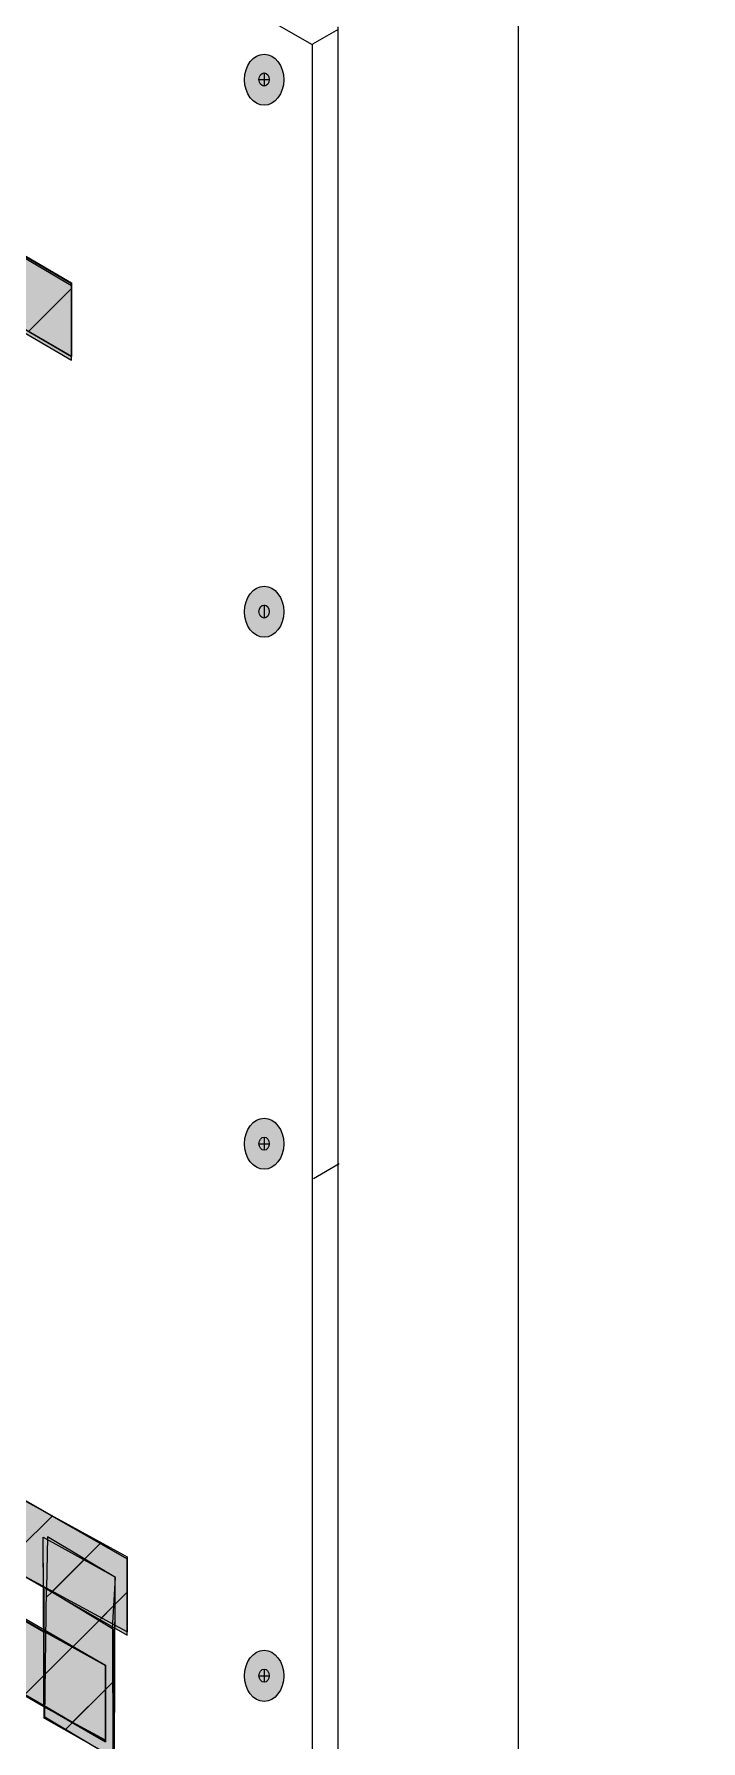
# Model space of a CAD drawing. Extents: x -1337 to 5791, y -3809 to 1769.
# Drawn here: x 3871.8 to 3996.5, y -2177.4 to -1857.8 of the extents above; entities that cross this region are included whole.
import ezdxf

# ---------------------------------------------------------------- set-up
doc = ezdxf.new("R2010")
doc.units = 0
doc.header["$MEASUREMENT"] = 0
for name, color, linetype, lineweight in [('.ATI-HATCH', 7, 'Continuous', 0), ('G-ANNO-TTLB', 7, 'Continuous', 0), ('Layer 12', 7, 'Continuous', 0), ('TYVEK', 7, 'Continuous', 0), ('WALL SCRATCH', 7, 'Continuous', 0)]:
    doc.layers.add(name, color=color, linetype=linetype, lineweight=lineweight)
pattern_1 = [(45, (0, 0), (-7.071067, 7.07107), [])]

# ---------------------------------------------------------------- blocks, each defined once
blk = doc.blocks.new('Block_607')
at = {"layer": 'TYVEK', "true_color": 0x003b71, "transparency": 33554687}
h = blk.add_hatch(color=156, dxfattribs=at)
h.dxf.hatch_style = 2
edge = h.paths.add_edge_path()
edge.add_ellipse((3914.8, -1866.31), major_axis=(0, 4.78), ratio=0.766948, start_angle=0, end_angle=360)
at = {"layer": 'TYVEK', "color": 18, "lineweight": 25, "true_color": 0x000000}
for p, q in [((3913.83, -1866.28), (3915.77, -1866.28)), ((3914.8, -1865.04), (3914.8, -1867.51))]:
    blk.add_line(p, q, dxfattribs=at)
for centre, major_axis, ratio in [((3914.8, -1866.31), (0, 4.78), 0.766948), ((3914.8, -1866.28), (0, 1.23), 0.788846)]:
    blk.add_ellipse(centre, major_axis=major_axis, ratio=ratio, dxfattribs=at)
blk = doc.blocks.new('Block_609')
at = {"layer": 'TYVEK', "true_color": 0x003b71, "transparency": 33554687}
h = blk.add_hatch(color=156, dxfattribs=at)
h.dxf.hatch_style = 2
edge = h.paths.add_edge_path()
edge.add_ellipse((3914.8, -2065.56), major_axis=(0, 4.78), ratio=0.766948, start_angle=0, end_angle=360)
at = {"layer": 'TYVEK', "color": 18, "lineweight": 25, "true_color": 0x000000}
for p, q in [((3914.8, -2064.3), (3914.8, -2066.77)), ((3913.83, -2065.54), (3915.77, -2065.54))]:
    blk.add_line(p, q, dxfattribs=at)
blk.add_lwpolyline([(3914.29, -2061.14)], dxfattribs=at)
for centre, major_axis, ratio in [((3914.8, -2065.56), (0, 4.78), 0.766948), ((3914.8, -2065.54), (0, 1.23), 0.788846)]:
    blk.add_ellipse(centre, major_axis=major_axis, ratio=ratio, dxfattribs=at)
blk = doc.blocks.new('Block_610')
at = {"layer": 'TYVEK', "true_color": 0x003b71, "transparency": 33554687}
h = blk.add_hatch(color=156, dxfattribs=at)
h.dxf.hatch_style = 2
edge = h.paths.add_edge_path()
edge.add_ellipse((3914.8, -1965.94), major_axis=(0, 4.78), ratio=0.766948, start_angle=0, end_angle=360)
at = {"layer": 'TYVEK', "color": 18, "lineweight": 25, "true_color": 0x000000}
blk.add_line((3914.8, -1964.67), (3914.8, -1967.14), dxfattribs=at)
for centre, major_axis, ratio in [((3914.8, -1965.94), (0, 4.78), 0.766948), ((3914.8, -1965.91), (0, 1.23), 0.788846)]:
    blk.add_ellipse(centre, major_axis=major_axis, ratio=ratio, dxfattribs=at)
blk = doc.blocks.new('Block_611')
at = {"layer": 'TYVEK', "true_color": 0x003b71, "transparency": 33554687}
h = blk.add_hatch(color=156, dxfattribs=at)
h.dxf.hatch_style = 2
edge = h.paths.add_edge_path()
edge.add_ellipse((3914.8, -2165.19), major_axis=(0, 4.78), ratio=0.766948, start_angle=0, end_angle=360)
at = {"layer": 'TYVEK', "color": 18, "lineweight": 25, "true_color": 0x000000}
for p, q in [((3913.83, -2165.16), (3915.77, -2165.16)), ((3914.8, -2163.93), (3914.8, -2166.4))]:
    blk.add_line(p, q, dxfattribs=at)
blk.add_lwpolyline([(3914.29, -2170.31)], dxfattribs=at)
for centre, major_axis, ratio in [((3914.8, -2165.19), (0, 4.78), 0.766948), ((3914.8, -2165.16), (0, 1.23), 0.788846)]:
    blk.add_ellipse(centre, major_axis=major_axis, ratio=ratio, dxfattribs=at)

msp = doc.modelspace()

# ---------------------------------------------------------------- hatches: boundary and pattern name
at = {"layer": '.ATI-HATCH', "true_color": 0x808080, "transparency": 33554483}
for points in [[(3878.73, -1918.81), (3878.73, -1904.53), (3712.42, -1807.17), (3712.33, -1821.45)], [(3885.1, -2177.53), (3885.1, -2163.24), (3706.34, -2059.68), (3706.25, -2073.96)], [(3889.17, -2157.58), (3889.17, -2143.3), (3859.04, -2126.05), (3858.95, -2140.33)]]:
    msp.add_hatch(color=8, dxfattribs=at).paths.add_polyline_path(points)
h = msp.add_hatch(color=8, dxfattribs=at)
h.dxf.hatch_style = 2
h.paths.add_polyline_path([(3886.71, -2180.53), (3873.63, -2173.11), (3873.41, -2139.25), (3886.87, -2146.66)])
at = {"layer": 'G-ANNO-TTLB', "true_color": 0xff00ff, "transparency": 33554687}
h = msp.add_hatch(color=6, dxfattribs=at)
edge = h.paths.add_edge_path()
edge.add_spline(control_points=[(5472, -3692.6), (5472, -3692.6), (2542.48, -3692.6), (2542.48, -3692.6), (2542.48, -3692.6), (2542.48, -1235.6), (2542.48, -1235.6), (2542.48, -1235.6), (5472, -1235.6), (5472, -1235.6), (5472, -1235.6), (5472, -3692.6), (5472, -3692.6)], knot_values=[0, 0, 0, 0, 1, 1, 1, 2, 2, 2, 3, 3, 3, 4, 4, 4, 4], degree=3, periodic=0)
edge = h.paths.add_edge_path()
edge.add_spline(control_points=[(2551.48, -1244.6), (2551.48, -1244.6), (2551.48, -3683.6), (2551.48, -3683.6), (2551.48, -3683.6), (5463, -3683.6), (5463, -3683.6), (5463, -3683.6), (5463, -1244.6), (5463, -1244.6), (5463, -1244.6), (2551.48, -1244.6), (2551.48, -1244.6)], knot_values=[0, 0, 0, 0, 1, 1, 1, 2, 2, 2, 3, 3, 3, 4, 4, 4, 4], degree=3, periodic=0)
edge.add_line((2551.48, -1244.6), (2551.48, -1244.6))
at = {"layer": 'Layer 12', "true_color": 0x000000, "transparency": 33554687}
h = msp.add_hatch(dxfattribs=at)
h.set_pattern_fill('_U', color=18, scale=10, angle=45, style=2, pattern_type=0)
h.set_pattern_definition(pattern_1)
h.paths.add_polyline_path([(3711.99, -1821.05), (3712.11, -1806.77), (3878.75, -1904.34), (3878.73, -1918.15)])
h = msp.add_hatch(dxfattribs=at)
h.set_pattern_fill('_U', color=18, scale=10, angle=45, style=2, pattern_type=0)
h.set_pattern_definition(pattern_1)
h.paths.add_polyline_path([(3717.39, -2080.79), (3717.39, -2066.51), (3873.58, -2156.95), (3873.58, -2170.97)])
h = msp.add_hatch(dxfattribs=at)
h.set_pattern_fill('_U', color=18, scale=10, angle=45, style=2, pattern_type=0)
h.set_pattern_definition(pattern_1)
h.paths.add_polyline_path([(3868.77, -2145.88), (3869.03, -2131.88), (3889.17, -2142.91), (3889.17, -2156.92)])
at = {"layer": 'Layer 12', "true_color": 0x000000, "transparency": 33554483}
h = msp.add_hatch(dxfattribs=at)
h.set_pattern_fill('_U', color=18, scale=10, angle=45, style=2, pattern_type=0)
h.set_pattern_definition(pattern_1)
h.paths.add_polyline_path([(3886.96, -2146.75), (3874.24, -2139.17), (3874.09, -2148.81), (3886.44, -2156.35)])
at = {"layer": 'Layer 12', "true_color": 0x000000, "transparency": 33554687}
h = msp.add_hatch(dxfattribs=at)
h.set_pattern_fill('_U', color=18, scale=10, angle=45, style=2, pattern_type=0)
h.set_pattern_definition(pattern_1)
h.paths.add_polyline_path([(3886.5, -2180.53), (3873.78, -2172.95), (3874.09, -2148.81), (3886.44, -2156.35)])
at = {"layer": 'Layer 12', "true_color": 0x000000, "transparency": 33554483}
h = msp.add_hatch(dxfattribs=at)
h.set_pattern_fill('_U', color=18, scale=10, angle=45, style=2, pattern_type=0)
h.set_pattern_definition(pattern_1)
h.paths.add_polyline_path([(3873.58, -2171), (3873.58, -2156.72), (3885.1, -2163.2), (3885.1, -2177.21)])

# ---------------------------------------------------------------- linework, layer by layer
at = {"layer": '.ATI-HATCH'}
for points in [[(3878.73, -1918.81), (3878.73, -1904.53), (3712.42, -1807.17), (3712.33, -1821.45)], [(3885.1, -2177.53), (3885.1, -2163.24), (3706.34, -2059.68), (3706.25, -2073.96)], [(3889.17, -2157.58), (3889.17, -2143.3), (3859.04, -2126.05), (3858.95, -2140.33)], [(3886.71, -2180.53), (3873.63, -2173.11), (3873.41, -2139.25), (3886.87, -2146.66)]]:
    msp.add_lwpolyline(points, close=True, dxfattribs=at)
at = {"layer": '.ATI-HATCH', "color": 18, "lineweight": 25, "true_color": 0x000000}
msp.add_lwpolyline([(3873.63, -2156.87), (3885.1, -2163.24), (3885.1, -2177.53), (3873.63, -2170.83)], dxfattribs=at)
at = {"layer": 'G-ANNO-TTLB'}
for points in [[(5472, -3692.6), (5472, -3692.6), (2542.48, -3692.6), (2542.48, -3692.6), (2542.48, -3692.6), (2542.48, -1235.6), (2542.48, -1235.6), (2542.48, -1235.6), (5472, -1235.6), (5472, -1235.6), (5472, -1235.6), (5472, -3692.6), (5472, -3692.6)], [(2551.48, -1244.6), (2551.48, -1244.6), (2551.48, -3683.6), (2551.48, -3683.6), (2551.48, -3683.6), (5463, -3683.6), (5463, -3683.6), (5463, -3683.6), (5463, -1244.6), (5463, -1244.6), (5463, -1244.6), (2551.48, -1244.6), (2551.48, -1244.6)]]:
    msp.add_open_spline(points, degree=3, knots=[0, 0, 0, 0, 1, 1, 1, 2, 2, 2, 3, 3, 3, 4, 4, 4, 4], dxfattribs=at)
at = {"layer": 'Layer 12'}
for points in [[(3711.99, -1821.05), (3712.11, -1806.77), (3878.75, -1904.34), (3878.73, -1918.15)], [(3717.39, -2080.79), (3717.39, -2066.51), (3873.58, -2156.95), (3873.58, -2170.97)], [(3868.77, -2145.88), (3869.03, -2131.88), (3889.17, -2142.91), (3889.17, -2156.92)], [(3886.96, -2146.75), (3874.24, -2139.17), (3874.09, -2148.81), (3886.44, -2156.35)], [(3886.5, -2180.53), (3873.78, -2172.95), (3874.09, -2148.81), (3886.44, -2156.35)], [(3873.58, -2171), (3873.58, -2156.72), (3885.1, -2163.2), (3885.1, -2177.21)]]:
    msp.add_lwpolyline(points, close=True, dxfattribs=at)
at = {"layer": 'TYVEK', "color": 18, "lineweight": 25, "true_color": 0x000000}
for p, q in [((3654.99, -1706.21), (3923.78, -1859.69)), ((3712.33, -1806.77), (3878.73, -1904.83)), ((3712.33, -1821.05), (3878.73, -1918.15)), ((3923.78, -1859.69), (3923.78, -2284.06)), ((3878.73, -1904.83), (3878.73, -1918.15)), ((3717.14, -2065.79), (3873.63, -2156.87)), ((3873.63, -2170.83), (3717.27, -2080.34)), ((3868.85, -2131.67), (3889.17, -2143.3)), ((3889.17, -2157.58), (3889.17, -2143.62)), ((3869.18, -2146.17), (3889.17, -2157.58)), ((3873.63, -2173.11), (3873.63, -2148.97)), ((3886.71, -2180.53), (3886.71, -2156.41)), ((3886.71, -2180.53), (3873.63, -2173.11))]:
    msp.add_line(p, q, dxfattribs=at)
for points in [[(3873.48, -2148.84), (3873.41, -2139.25), (3886.87, -2146.66), (3886.83, -2156.05)], [(3885.47, -2147.21)]]:
    msp.add_lwpolyline(points, dxfattribs=at)
at = {"layer": 'WALL SCRATCH', "color": 33, "lineweight": 25, "true_color": 0xcc9966}
msp.add_line((3962.44, -2261.94), (3962.44, -1837.57), dxfattribs=at)
at = {"layer": 'WALL SCRATCH', "color": 2, "lineweight": 25, "true_color": 0xffff00}
for p, q in [((3928.68, -2280.78), (3928.68, -1856.42)), ((3928.68, -1856.89), (3923.87, -1859.67)), ((3928.83, -2069.32), (3924.02, -2072.11))]:
    msp.add_line(p, q, dxfattribs=at)
at = {"layer": 'WALL SCRATCH', "color": 18, "lineweight": 25, "true_color": 0x000000}
for points in [[(3880.9, -2159.95)], [(3881.21, -2160.11)]]:
    msp.add_lwpolyline(points, dxfattribs=at)

# ---------------------------------------------------------------- block references
at = {"layer": 'TYVEK'}
for name in ['Block_607', 'Block_610', 'Block_609', 'Block_611']:
    msp.add_blockref(name, (0, 0), dxfattribs=at)

doc.saveas('drawing.dxf')
